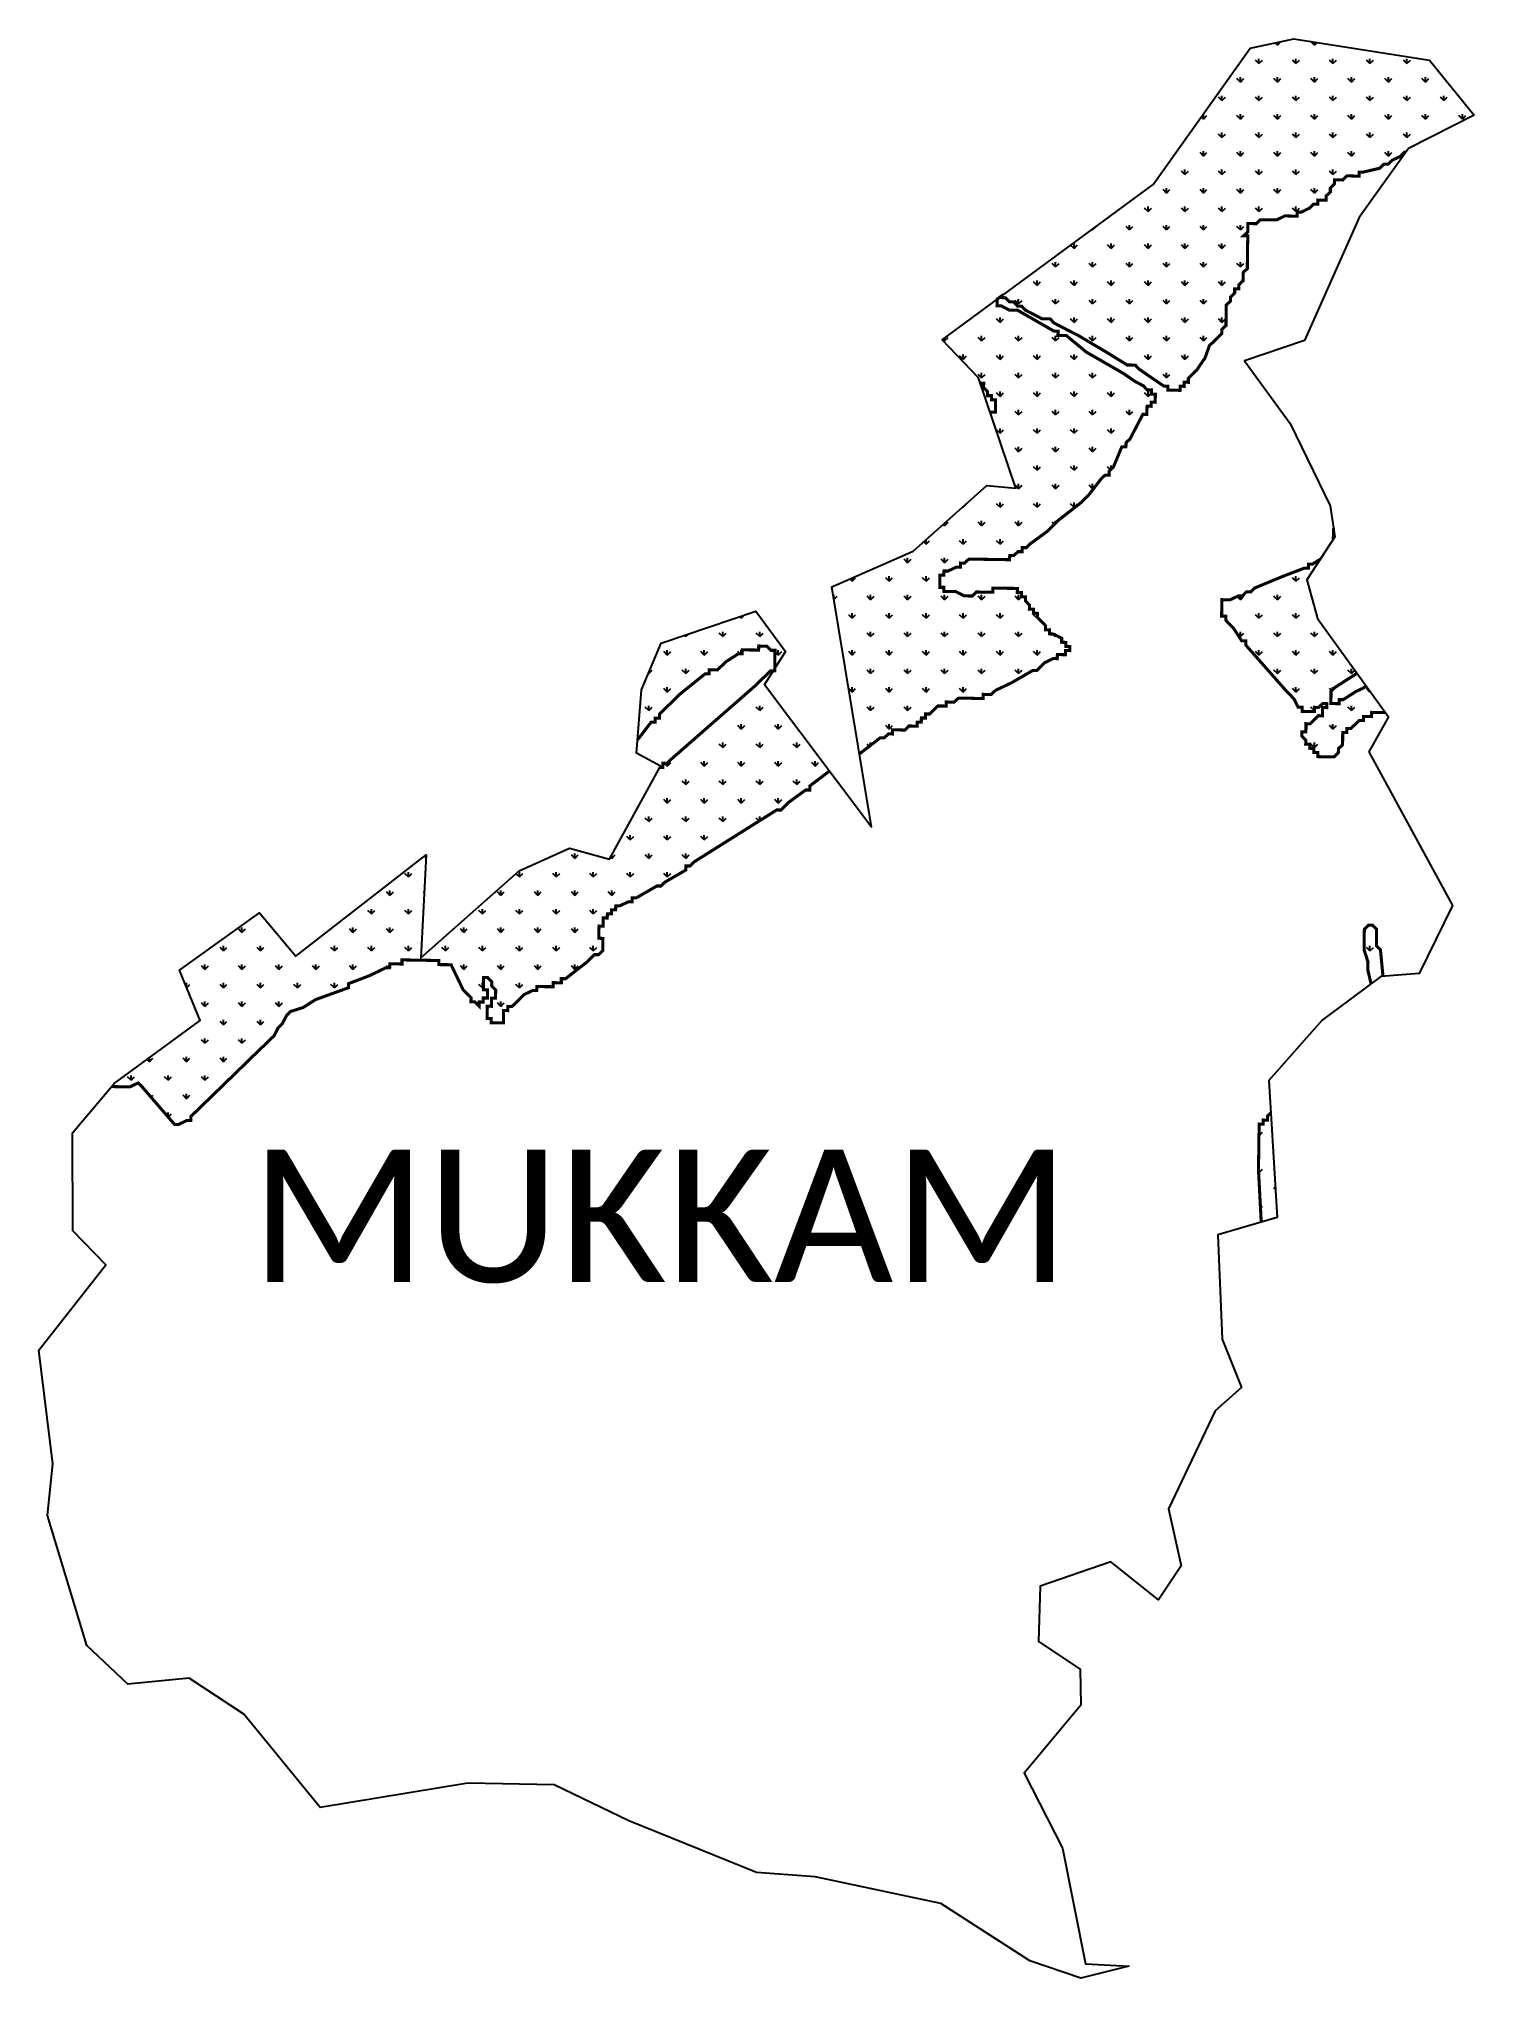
# Model space of a CAD drawing. Header units: metres. Extents: x 263948 to 265342, y 2153186 to 2155070.
import ezdxf

# ---------------------------------------------------------------- set-up
doc = ezdxf.new("R2010")
doc.units = ezdxf.units.M
for name, color, linetype in [('MANGROOVES', 112, 'Continuous'), ('village', 3, 'Continuous'), ('VILLAGE NAME', 250, 'Continuous')]:
    doc.layers.add(name, color=color, linetype=linetype)
doc.styles.get("Standard").update_dxf_attribs({"font": 'simplex.shx'})

msp = doc.modelspace()

# ---------------------------------------------------------------- hatches: boundary and pattern name
at = {"layer": 'MANGROOVES'}
h = msp.add_hatch(dxfattribs=at)
h.set_pattern_fill('GRASS', color=256)
h.paths.add_polyline_path([(264965.5, 2154765.6), (264945.9, 2154781.8), (264941.9, 2154781.9), (264937.9, 2154781.9), (264938, 2154785.9), (264934, 2154786), (264898.5, 2154806.4), (264890.6, 2154806.5), (264882.7, 2154810.6), (264878.7, 2154810.7), (264878.8, 2154814.6), (264878.8, 2154817), (264825.5, 2154777.7), (264860.7, 2154740.7), (264862.5, 2154735.3), (264865.7, 2154735.3), (264865.6, 2154731.3), (264869.5, 2154727.3), (264869.5, 2154723.3), (264873.4, 2154723.3), (264873.4, 2154719.3), (264877.3, 2154719.2), (264877.3, 2154715.2), (264877.2, 2154711.3), (264877.2, 2154707.3), (264873.2, 2154707.4), (264872, 2154707.4), (264897, 2154633.3), (264868.7, 2154635.9), (264797.3, 2154572.2), (264718.1, 2154537.5), (264745.1, 2154375.3), (264765.1, 2154390.8), (264769.1, 2154390.8), (264773.1, 2154394.7), (264777.1, 2154394.6), (264777.2, 2154398.6), (264781.1, 2154398.6), (264785.1, 2154398.5), (264789.1, 2154398.4), (264793.1, 2154402.4), (264797.1, 2154402.3), (264801.1, 2154402.2), (264801.1, 2154406.2), (264805.1, 2154406.2), (264805.2, 2154410.1), (264809.1, 2154410.1), (264809.2, 2154414), (264813.2, 2154414), (264817.2, 2154417.9), (264821.2, 2154421.8), (264825.2, 2154421.8), (264829.2, 2154421.7), (264829.3, 2154425.7), (264833.2, 2154425.6), (264837.2, 2154425.6), (264841.2, 2154429.5), (264845.2, 2154429.4), (264849.2, 2154429.4), (264853.2, 2154429.3), (264857.1, 2154429.2), (264861.1, 2154429.2), (264865.1, 2154429.1), (264865.2, 2154433.1), (264869.1, 2154433), (264873.1, 2154433), (264877.1, 2154436.9), (264893.2, 2154444.6), (264913.2, 2154456.2), (264917.2, 2154456.2), (264921.2, 2154460.1), (264925.2, 2154464), (264933.3, 2154467.9), (264937.2, 2154467.8), (264937.3, 2154471.8), (264941.3, 2154471.7), (264945.2, 2154471.7), (264945.3, 2154475.7), (264949.3, 2154475.6), (264949.3, 2154479.6), (264945.4, 2154479.6), (264945.4, 2154483.6), (264941.4, 2154483.7), (264941.5, 2154487.6), (264933.6, 2154491.7), (264929.6, 2154491.8), (264929.7, 2154495.8), (264925.7, 2154495.8), (264925.8, 2154499.8), (264921.9, 2154503.8), (264917.9, 2154507.9), (264918, 2154511.8), (264914, 2154511.9), (264914.1, 2154515.9), (264910.1, 2154515.9), (264910.2, 2154519.9), (264906.3, 2154523.9), (264906.3, 2154527.9), (264902.3, 2154528), (264902.4, 2154532), (264898.4, 2154532), (264898.5, 2154536), (264894.5, 2154536.1), (264890.5, 2154536.1), (264886.6, 2154536.2), (264882.6, 2154536.2), (264878.6, 2154536.3), (264874.6, 2154536.3), (264874.6, 2154532.4), (264870.6, 2154532.4), (264866.6, 2154532.5), (264862.7, 2154532.5), (264858.7, 2154532.6), (264854.6, 2154528.7), (264850.7, 2154528.7), (264846.7, 2154528.8), (264838.8, 2154532.9), (264834.8, 2154533), (264830.9, 2154533), (264826.9, 2154533.1), (264826.9, 2154537.1), (264823, 2154537.1), (264823, 2154541.1), (264823.1, 2154545.1), (264823.1, 2154549), (264827.1, 2154549), (264827.2, 2154553), (264831.1, 2154552.9), (264839.2, 2154556.8), (264843.1, 2154556.7), (264843.2, 2154560.7), (264847.2, 2154560.6), (264851.2, 2154564.5), (264855.2, 2154564.5), (264859.1, 2154564.4), (264863.1, 2154564.4), (264867.1, 2154564.3), (264875, 2154564.2), (264879, 2154564.1), (264883, 2154564.1), (264887, 2154564), (264890.9, 2154563.9), (264891, 2154567.9), (264895, 2154567.9), (264899, 2154571.8), (264903, 2154571.7), (264903, 2154575.7), (264907, 2154575.6), (264911.1, 2154579.5), (264927.1, 2154591.2), (264931.2, 2154595.2), (264935.2, 2154599.1), (264939.2, 2154603), (264959.3, 2154618.6), (264963.4, 2154622.5), (264967.4, 2154626.4), (264979.6, 2154642.2), (264983.6, 2154646.1), (264987.6, 2154646), (264987.6, 2154650), (264991.7, 2154653.9), (264999.9, 2154673.7), (265003.9, 2154673.6), (265004, 2154677.6), (265008, 2154681.5), (265016.2, 2154697.3), (265020.3, 2154705.2), (265024.2, 2154705.1), (265024.3, 2154709.1), (265024.4, 2154713.1), (265028.3, 2154713), (265028.4, 2154717), (265032.4, 2154716.9), (265032.4, 2154720.9), (265032.5, 2154724.9), (265028.5, 2154724.9), (265028.6, 2154728.9), (265024.6, 2154729), (265020.7, 2154733), (265012.8, 2154737.1), (265001, 2154745.2)])
h.paths.add_polyline_path([(264882.8, 2154820), (264882.8, 2154818.6), (264886.8, 2154818.5), (264890.7, 2154814.5), (264894.7, 2154814.4), (264898.6, 2154810.4), (264902.6, 2154810.3), (264906.5, 2154806.3), (264922.3, 2154798.1), (264926.2, 2154798), (264930.2, 2154798), (264934.1, 2154793.9), (264949.9, 2154785.7), (264957.8, 2154781.7), (264985.4, 2154765.3), (265005.1, 2154753.1), (265009.1, 2154753.1), (265013, 2154753), (265016.9, 2154749), (265028.7, 2154740.8), (265040.6, 2154732.7), (265044.5, 2154732.6), (265044.5, 2154728.7), (265048.4, 2154728.6), (265052.4, 2154728.6), (265056.4, 2154728.5), (265056.5, 2154732.5), (265060.4, 2154732.4), (265060.5, 2154736.4), (265064.5, 2154736.3), (265064.5, 2154740.3), (265068.6, 2154744.2), (265072.6, 2154748.1), (265080.7, 2154759.9), (265084.9, 2154771.8), (265092.9, 2154779.6), (265097, 2154783.6), (265097, 2154787.5), (265101.1, 2154791.5), (265101.1, 2154795.4), (265101.2, 2154799.4), (265101.2, 2154803.4), (265101.3, 2154807.4), (265101.4, 2154811.3), (265105.4, 2154815.2), (265105.5, 2154819.2), (265109.5, 2154823.1), (265109.5, 2154827.1), (265113.5, 2154827.1), (265113.6, 2154831), (265117.6, 2154834.9), (265117.7, 2154838.9), (265117.7, 2154842.9), (265121.8, 2154846.8), (265121.8, 2154850.8), (265121.9, 2154854.8), (265121.9, 2154858.7), (265122, 2154862.7), (265122.1, 2154866.7), (265122.1, 2154870.7), (265122.2, 2154874.6), (265122.2, 2154878.6), (265118.3, 2154878.7), (265122.3, 2154882.6), (265122.4, 2154886.6), (265122.4, 2154890.5), (265126.4, 2154890.5), (265130.4, 2154890.4), (265134.4, 2154894.3), (265138.4, 2154894.3), (265142.3, 2154894.2), (265146.3, 2154894.2), (265150.3, 2154894.1), (265158.3, 2154898), (265162.3, 2154897.9), (265166.3, 2154897.8), (265170.2, 2154897.8), (265170.3, 2154901.8), (265174.3, 2154901.7), (265182.3, 2154905.6), (265186.3, 2154909.5), (265190.3, 2154909.4), (265190.3, 2154913.4), (265194.3, 2154913.3), (265198.3, 2154913.3), (265198.3, 2154917.3), (265202.4, 2154921.2), (265202.4, 2154925.1), (265206.5, 2154929.1), (265206.5, 2154933), (265210.5, 2154933), (265214.5, 2154932.9), (265218.5, 2154936.8), (265222.5, 2154936.8), (265226.5, 2154936.7), (265230.4, 2154936.7), (265230.5, 2154940.6), (265234.5, 2154940.6), (265250.4, 2154944.3), (265254.5, 2154948.2), (265258.4, 2154948.2), (265262.5, 2154952.1), (265270.5, 2154955.9), (265274.5, 2154959.9), (265275.8, 2154959.8), (265278.4, 2154963.4), (265342.2, 2154995.8), (265298.8, 2155049.3), (265167, 2155070.1), (265124.5, 2155060.9), (265030.2, 2154928.6)])
h = msp.add_hatch(dxfattribs=at)
h.set_pattern_fill('GRASS', color=256)
h.paths.add_polyline_path([(265190, 2154506.7), (265179.5, 2154544.5), (265192.6, 2154564.4), (265185.1, 2154559.6), (265181.1, 2154559.6), (265181.1, 2154555.7), (265177.1, 2154555.7), (265157.1, 2154548.1), (265129.1, 2154536.5), (265125.1, 2154532.6), (265121.1, 2154532.7), (265117, 2154528.8), (265113.1, 2154528.8), (265105.1, 2154525), (265101.1, 2154525), (265097.1, 2154525.1), (265097.1, 2154521.1), (265097, 2154517.1), (265096.9, 2154513.2), (265096.9, 2154509.2), (265100.8, 2154509.1), (265100.8, 2154505.2), (265108.6, 2154497.1), (265116.4, 2154485), (265120.4, 2154485), (265120.3, 2154481), (265159.4, 2154436.7), (265167.2, 2154428.6), (265171.1, 2154420.6), (265175.1, 2154420.5), (265175, 2154416.6), (265179, 2154416.5), (265183, 2154416.5), (265186.9, 2154416.4), (265187, 2154420.4), (265191, 2154420.3), (265195, 2154424.2), (265199, 2154424.2), (265198.9, 2154420.2), (265194.9, 2154420.3), (265194.9, 2154416.3), (265194.8, 2154412.3), (265190.9, 2154412.4), (265186.8, 2154408.4), (265182.8, 2154404.5), (265178.8, 2154404.6), (265178.8, 2154400.6), (265178.7, 2154396.6), (265174.7, 2154396.7), (265174.7, 2154392.7), (265178.6, 2154388.7), (265178.5, 2154384.7), (265182.5, 2154384.7), (265182.4, 2154380.7), (265186.4, 2154380.6), (265186.4, 2154376.6), (265190.3, 2154376.6), (265190.3, 2154372.6), (265194.2, 2154372.5), (265198.2, 2154372.5), (265202.2, 2154372.4), (265206.2, 2154372.4), (265210.2, 2154376.3), (265210.3, 2154380.3), (265214.3, 2154384.2), (265214.4, 2154388.2), (265214.4, 2154392.1), (265214.5, 2154396.1), (265218.4, 2154396), (265218.5, 2154400), (265222.5, 2154400), (265226.5, 2154403.9), (265230.5, 2154407.8), (265234.5, 2154407.7), (265234.6, 2154411.7), (265238.6, 2154411.7), (265242.5, 2154411.6), (265242.6, 2154415.6), (265246.6, 2154415.5), (265250.5, 2154415.5), (265256, 2154415.4), (265237.1, 2154441.6), (265235, 2154439.5), (265227, 2154435.7), (265214.9, 2154427.9), (265211, 2154428), (265210.9, 2154424), (265206.9, 2154424.1), (265203, 2154424.1), (265203, 2154428.1), (265203.1, 2154432.1), (265203.1, 2154436), (265207.2, 2154440), (265219.2, 2154447.7), (265228.4, 2154453.6)])
h = msp.add_hatch(dxfattribs=at)
h.set_pattern_fill('GRASS', color=256)
h.paths.add_polyline_path([(264552.4, 2154482.8), (264533.3, 2154437.4), (264529.5, 2154389.1), (264530.6, 2154390.3), (264542.7, 2154406.1), (264546.7, 2154406), (264546.7, 2154410), (264550.7, 2154409.9), (264550.8, 2154413.9), (264570.9, 2154433.5), (264595.1, 2154453), (264599.1, 2154453), (264599.1, 2154456.9), (264603.1, 2154456.9), (264607.1, 2154456.8), (264615.1, 2154464.6), (264627.2, 2154472.4), (264631.2, 2154472.4), (264631.2, 2154476.3), (264635.2, 2154476.3), (264639.2, 2154476.2), (264643.1, 2154476.2), (264647.1, 2154476.1), (264647.2, 2154480.1), (264651.2, 2154480), (264655.1, 2154480), (264659, 2154475.9), (264663, 2154475.9), (264663, 2154471.9), (264662.9, 2154467.9), (264662.8, 2154463.9), (264662.8, 2154460), (264662.8, 2154458.5), (264673.2, 2154474.9), (264644.5, 2154513.9)])
h.paths.add_polyline_path([(264664.7, 2154320.8), (264668.7, 2154320.7), (264672.7, 2154324.6), (264676.7, 2154328.5), (264692.8, 2154340.2), (264696.8, 2154340.2), (264696.8, 2154344.1), (264716.1, 2154358.7), (264652.8, 2154442.8), (264661.2, 2154456), (264658.8, 2154456), (264654.7, 2154452.1), (264650.7, 2154448.2), (264642.6, 2154440.4), (264562.1, 2154370), (264558, 2154366.1), (264554, 2154366.1), (264554, 2154362.2), (264551.1, 2154362.2), (264502.4, 2154272.9), (264463.5, 2154283.7), (264414.5, 2154261.5), (264319.1, 2154177.2), (264324.1, 2154277.1), (264197.7, 2154178.8), (264162.4, 2154220.9), (264084.7, 2154165.2), (264104.5, 2154116.1), (264021.1, 2154054.9), (264018.6, 2154052), (264036.5, 2154051.7), (264044.5, 2154055.6), (264048.4, 2154051.6), (264079.7, 2154015.3), (264083.7, 2154015.2), (264091.7, 2154019.1), (264095.7, 2154019), (264095.7, 2154023), (264144.1, 2154070), (264148.2, 2154073.9), (264152.2, 2154077.8), (264156.2, 2154081.8), (264172.4, 2154097.4), (264176.4, 2154101.3), (264180.5, 2154109.2), (264184.5, 2154113.2), (264188.6, 2154121), (264192.6, 2154125), (264204.6, 2154128.8), (264216.7, 2154136.5), (264248.6, 2154148), (264248.7, 2154152), (264268.7, 2154159.6), (264284.7, 2154167.3), (264288.7, 2154167.3), (264288.8, 2154171.3), (264300.7, 2154171.1), (264300.7, 2154175.1), (264336.5, 2154174.5), (264336.5, 2154170.5), (264348.4, 2154170.4), (264352.2, 2154162.4), (264356.1, 2154154.4), (264359.9, 2154146.3), (264367.8, 2154138.3), (264367.7, 2154134.3), (264371.7, 2154134.2), (264375.6, 2154130.2), (264375.7, 2154134.2), (264379.6, 2154134.1), (264379.7, 2154138.1), (264383.7, 2154138), (264383.8, 2154146), (264379.8, 2154146), (264380, 2154158), (264384, 2154157.9), (264387.9, 2154153.9), (264387.8, 2154149.9), (264391.7, 2154145.9), (264391.6, 2154137.9), (264387.7, 2154138), (264387.5, 2154130), (264383.6, 2154130.1), (264383.4, 2154118.2), (264387.4, 2154118.1), (264387.3, 2154114.1), (264399.2, 2154113.9), (264399.4, 2154125.9), (264403.4, 2154125.8), (264403.4, 2154129.8), (264407.4, 2154129.7), (264411.4, 2154133.6), (264419.5, 2154141.5), (264427.5, 2154145.3), (264431.5, 2154145.3), (264431.6, 2154149.3), (264435.5, 2154149.2), (264439.5, 2154149.1), (264443.5, 2154149.1), (264447.5, 2154149), (264447.5, 2154153), (264451.5, 2154152.9), (264455.5, 2154152.9), (264455.5, 2154156.9), (264459.5, 2154156.8), (264479.6, 2154172.4), (264487.7, 2154180.2), (264491.6, 2154180.2), (264495.7, 2154184.1), (264495.7, 2154188.1), (264495.8, 2154192), (264495.9, 2154196), (264491.9, 2154196.1), (264491.9, 2154200.1), (264492, 2154204), (264492.1, 2154208), (264496, 2154207.9), (264496.1, 2154211.9), (264496.2, 2154215.9), (264500.1, 2154215.8), (264500.2, 2154219.8), (264504.2, 2154219.8), (264504.2, 2154223.7), (264508.2, 2154223.7), (264508.3, 2154227.6), (264512.2, 2154227.6), (264520.2, 2154231.4), (264524.2, 2154231.4), (264524.3, 2154235.4), (264528.2, 2154235.3), (264548.3, 2154246.9), (264552.3, 2154246.9), (264556.3, 2154250.8), (264576.4, 2154262.4), (264576.4, 2154266.4), (264580.4, 2154266.3), (264584.4, 2154270.3)])
h.paths.add_polyline_path([(264104.3, 2153775.6), (264973.1, 2153775.6), (264973.1, 2154087.3), (264104.3, 2154087.3)], flags=9)
h = msp.add_hatch(dxfattribs=at)
h.set_pattern_fill('GRASS', color=256)
h.paths.add_polyline_path([(265239, 2154173.1), (265238.9, 2154165.1), (265242, 2154151.9), (265251.5, 2154158.9), (265253.6, 2154159.1), (265251.1, 2154184.8), (265247.2, 2154188.8), (265247.3, 2154196.8), (265247.4, 2154200.8), (265247.4, 2154204.7), (265243.5, 2154208.8), (265239.5, 2154208.8), (265235.5, 2154204.9), (265235.4, 2154201), (265235.4, 2154197), (265235.3, 2154193), (265235.2, 2154185)])
h = msp.add_hatch(dxfattribs=at)
h.set_pattern_fill('GRASS', color=256)
h.paths.add_polyline_path([(265132.6, 2153971.8), (265135.3, 2153920.4), (265150.7, 2153924.9), (265144.6, 2154026.5), (265141.4, 2154023.4), (265141.3, 2154019.4), (265137.3, 2154019.5), (265137.3, 2154015.5), (265133.3, 2154015.6), (265133.2, 2154011.6), (265133.2, 2154007.6), (265133.1, 2154003.6), (265133, 2153999.7), (265133, 2153995.7), (265132.9, 2153991.7), (265132.9, 2153987.7)])

# ---------------------------------------------------------------- linework, layer by layer
at = {"layer": 'MANGROOVES', "const_width": 2.98}
for points in [[(264745, 2154375.2), (264765.1, 2154390.8), (264769.1, 2154390.8), (264773.1, 2154394.7), (264777.1, 2154394.6), (264777.2, 2154398.6), (264781.1, 2154398.6), (264785.1, 2154398.5), (264789.1, 2154398.4), (264793.1, 2154402.4), (264797.1, 2154402.3), (264801.1, 2154402.2), (264801.1, 2154406.2), (264805.1, 2154406.2), (264805.2, 2154410.1), (264809.1, 2154410.1), (264809.2, 2154414), (264813.2, 2154414), (264817.2, 2154417.9), (264821.2, 2154421.8), (264825.2, 2154421.8), (264829.2, 2154421.7), (264829.3, 2154425.7), (264833.2, 2154425.6), (264837.2, 2154425.6), (264841.2, 2154429.5), (264845.2, 2154429.4), (264849.2, 2154429.4), (264853.2, 2154429.3), (264857.1, 2154429.2), (264861.1, 2154429.2), (264865.1, 2154429.1), (264865.2, 2154433.1), (264869.1, 2154433), (264873.1, 2154433), (264877.1, 2154436.9), (264893.2, 2154444.6), (264913.2, 2154456.2), (264917.2, 2154456.2), (264921.2, 2154460.1), (264925.2, 2154464), (264933.3, 2154467.9), (264937.2, 2154467.8), (264937.3, 2154471.8), (264941.3, 2154471.7), (264945.2, 2154471.7), (264945.3, 2154475.7), (264949.3, 2154475.6), (264949.3, 2154479.6), (264945.4, 2154479.6), (264945.4, 2154483.6), (264941.4, 2154483.7), (264941.5, 2154487.6), (264933.6, 2154491.7), (264929.6, 2154491.8), (264929.7, 2154495.8), (264925.7, 2154495.8), (264925.8, 2154499.8), (264921.9, 2154503.8), (264917.9, 2154507.9), (264918, 2154511.8), (264914, 2154511.9), (264914.1, 2154515.9), (264910.1, 2154515.9), (264910.2, 2154519.9), (264906.3, 2154523.9), (264906.3, 2154527.9), (264902.3, 2154528), (264902.4, 2154532), (264898.4, 2154532), (264898.5, 2154536), (264894.5, 2154536.1), (264890.5, 2154536.1), (264886.6, 2154536.2), (264882.6, 2154536.2), (264878.6, 2154536.3), (264874.6, 2154536.3), (264874.6, 2154532.4), (264870.6, 2154532.4), (264866.6, 2154532.5), (264862.7, 2154532.5), (264858.7, 2154532.6), (264854.6, 2154528.7), (264850.7, 2154528.7), (264846.7, 2154528.8), (264838.8, 2154532.9), (264834.8, 2154533), (264830.9, 2154533), (264826.9, 2154533.1), (264826.9, 2154537.1), (264823, 2154537.1), (264823, 2154541.1), (264823.1, 2154545.1), (264823.1, 2154549), (264827.1, 2154549), (264827.2, 2154553), (264831.1, 2154552.9), (264839.2, 2154556.8), (264843.1, 2154556.7), (264843.2, 2154560.7), (264847.2, 2154560.6), (264851.2, 2154564.5), (264855.2, 2154564.5), (264859.1, 2154564.4), (264863.1, 2154564.4), (264867.1, 2154564.3), (264875, 2154564.2), (264879, 2154564.1), (264883, 2154564.1), (264887, 2154564), (264890.9, 2154563.9), (264891, 2154567.9), (264895, 2154567.9), (264899, 2154571.8), (264903, 2154571.7), (264903, 2154575.7), (264907, 2154575.6), (264911.1, 2154579.5), (264927.1, 2154591.2), (264931.2, 2154595.2), (264935.2, 2154599.1), (264939.2, 2154603), (264959.3, 2154618.6), (264963.4, 2154622.5), (264967.4, 2154626.4), (264979.6, 2154642.2), (264983.6, 2154646.1), (264987.6, 2154646), (264987.6, 2154650), (264991.7, 2154653.9), (264999.9, 2154673.7), (265003.9, 2154673.6), (265004, 2154677.6), (265008, 2154681.5), (265016.2, 2154697.3), (265020.3, 2154705.2), (265024.2, 2154705.1), (265024.3, 2154709.1), (265024.4, 2154713.1), (265028.3, 2154713), (265028.4, 2154717), (265032.4, 2154716.9), (265032.4, 2154720.9), (265032.5, 2154724.9), (265028.5, 2154724.9), (265028.6, 2154728.9), (265024.6, 2154729), (265020.7, 2154733), (265012.8, 2154737.1), (265001, 2154745.2), (264965.5, 2154765.6), (264945.9, 2154781.8), (264941.9, 2154781.9), (264937.9, 2154781.9), (264938, 2154785.9), (264934, 2154786), (264898.5, 2154806.4), (264890.6, 2154806.5), (264882.7, 2154810.6), (264878.7, 2154810.7), (264878.8, 2154814.6), (264878.8, 2154817), (264882.8, 2154820), (264882.8, 2154818.6), (264886.8, 2154818.5), (264890.7, 2154814.5), (264894.7, 2154814.4), (264898.6, 2154810.4), (264902.6, 2154810.3), (264906.5, 2154806.3), (264922.3, 2154798.1), (264926.2, 2154798), (264930.2, 2154798), (264934.1, 2154793.9), (264949.9, 2154785.7), (264957.8, 2154781.7), (264985.4, 2154765.3), (265005.1, 2154753.1), (265009.1, 2154753.1), (265013, 2154753), (265016.9, 2154749), (265028.7, 2154740.8), (265040.6, 2154732.7), (265044.5, 2154732.6), (265044.5, 2154728.7), (265048.4, 2154728.6), (265052.4, 2154728.6), (265056.4, 2154728.5), (265056.5, 2154732.5), (265060.4, 2154732.4), (265060.5, 2154736.4), (265064.5, 2154736.3), (265064.5, 2154740.3), (265068.6, 2154744.2), (265072.6, 2154748.1), (265080.7, 2154759.9), (265084.9, 2154771.8), (265092.9, 2154779.6), (265097, 2154783.6), (265097, 2154787.5), (265101.1, 2154791.5), (265101.1, 2154795.4), (265101.2, 2154799.4), (265101.2, 2154803.4), (265101.3, 2154807.4), (265101.4, 2154811.3), (265105.4, 2154815.2), (265105.5, 2154819.2), (265109.5, 2154823.1), (265109.5, 2154827.1), (265113.5, 2154827.1), (265113.6, 2154831), (265117.6, 2154834.9), (265117.7, 2154838.9), (265117.7, 2154842.9), (265121.8, 2154846.8), (265121.8, 2154850.8), (265121.9, 2154854.8), (265121.9, 2154858.7), (265122, 2154862.7), (265122.1, 2154866.7), (265122.1, 2154870.7), (265122.2, 2154874.6), (265122.2, 2154878.6), (265118.3, 2154878.7), (265122.3, 2154882.6), (265122.4, 2154886.6), (265122.4, 2154890.5), (265126.4, 2154890.5), (265130.4, 2154890.4), (265134.4, 2154894.3), (265138.4, 2154894.3), (265142.3, 2154894.2), (265146.3, 2154894.2), (265150.3, 2154894.1), (265158.3, 2154898), (265162.3, 2154897.9), (265166.3, 2154897.8), (265170.2, 2154897.8), (265170.3, 2154901.8), (265174.3, 2154901.7), (265182.3, 2154905.6), (265186.3, 2154909.5), (265190.3, 2154909.4), (265190.3, 2154913.4), (265194.3, 2154913.3), (265198.3, 2154913.3), (265198.3, 2154917.3), (265202.4, 2154921.2), (265202.4, 2154925.1), (265206.5, 2154929.1), (265206.5, 2154933), (265210.5, 2154933), (265214.5, 2154932.9), (265218.5, 2154936.8), (265222.5, 2154936.8), (265226.5, 2154936.7), (265230.4, 2154936.7), (265230.5, 2154940.6), (265234.5, 2154940.6), (265250.4, 2154944.3), (265254.5, 2154948.2), (265258.4, 2154948.2), (265262.5, 2154952.1), (265270.5, 2154955.9), (265274.5, 2154959.9), (265275.8, 2154959.8)], [(264862.5, 2154735.3), (264865.7, 2154735.3), (264865.6, 2154731.3), (264869.5, 2154727.3), (264869.5, 2154723.3), (264873.4, 2154723.3), (264873.4, 2154719.3), (264877.3, 2154719.2), (264877.3, 2154715.2), (264877.2, 2154711.3), (264877.2, 2154707.3), (264873.2, 2154707.4), (264872, 2154707.4)], [(265205.5, 2154594.5), (265205.4, 2154591.1), (265205.4, 2154587.1), (265205.3, 2154583.8)], [(265192.6, 2154564.4), (265185.1, 2154559.6), (265181.1, 2154559.6), (265181.1, 2154555.7), (265177.1, 2154555.7), (265157.1, 2154548.1), (265129.1, 2154536.5), (265125.1, 2154532.6), (265121.1, 2154532.7), (265117, 2154528.8), (265113.1, 2154528.8), (265105.1, 2154525), (265101.1, 2154525), (265097.1, 2154525.1), (265097.1, 2154521.1), (265097, 2154517.1), (265096.9, 2154513.2), (265096.9, 2154509.2), (265100.8, 2154509.1), (265100.8, 2154505.2), (265108.6, 2154497.1), (265116.4, 2154485), (265120.4, 2154485), (265120.3, 2154481), (265159.4, 2154436.7), (265167.2, 2154428.6), (265171.1, 2154420.6), (265175.1, 2154420.5), (265175, 2154416.6), (265179, 2154416.5), (265183, 2154416.5), (265186.9, 2154416.4), (265187, 2154420.4), (265191, 2154420.3), (265195, 2154424.2), (265199, 2154424.2), (265198.9, 2154420.2), (265194.9, 2154420.3), (265194.9, 2154416.3), (265194.8, 2154412.3), (265190.9, 2154412.4), (265186.8, 2154408.4), (265182.8, 2154404.5), (265178.8, 2154404.6), (265178.8, 2154400.6), (265178.7, 2154396.6), (265174.7, 2154396.7), (265174.7, 2154392.7), (265178.6, 2154388.7), (265178.5, 2154384.7), (265182.5, 2154384.7), (265182.4, 2154380.7), (265186.4, 2154380.6), (265186.4, 2154376.6), (265190.3, 2154376.6), (265190.3, 2154372.6), (265194.2, 2154372.5), (265198.2, 2154372.5), (265202.2, 2154372.4), (265206.2, 2154372.4), (265210.2, 2154376.3), (265210.3, 2154380.3), (265214.3, 2154384.2), (265214.4, 2154388.2), (265214.4, 2154392.1), (265214.5, 2154396.1), (265218.4, 2154396), (265218.5, 2154400), (265222.5, 2154400), (265226.5, 2154403.9), (265230.5, 2154407.8), (265234.5, 2154407.7), (265234.6, 2154411.7), (265238.6, 2154411.7), (265242.5, 2154411.6), (265242.6, 2154415.6), (265246.6, 2154415.5), (265250.5, 2154415.5), (265256, 2154415.4)], [(264529.5, 2154389.1), (264530.6, 2154390.3), (264542.7, 2154406.1), (264546.7, 2154406), (264546.7, 2154410), (264550.7, 2154409.9), (264550.8, 2154413.9), (264570.9, 2154433.5), (264595.1, 2154453), (264599.1, 2154453), (264599.1, 2154456.9), (264603.1, 2154456.9), (264607.1, 2154456.8), (264615.1, 2154464.6), (264627.2, 2154472.4), (264631.2, 2154472.4), (264631.2, 2154476.3), (264635.2, 2154476.3), (264639.2, 2154476.2), (264643.1, 2154476.2), (264647.1, 2154476.1), (264647.2, 2154480.1), (264651.2, 2154480), (264655.1, 2154480), (264659, 2154475.9), (264663, 2154475.9), (264663, 2154471.9), (264662.9, 2154467.9), (264662.8, 2154463.9), (264662.8, 2154460), (264662.7, 2154456), (264658.8, 2154456), (264654.7, 2154452.1), (264650.7, 2154448.2), (264642.6, 2154440.4), (264562.1, 2154370), (264558, 2154366.1), (264554, 2154366.1), (264554, 2154362.2), (264551.1, 2154362.2)], [(265237.1, 2154441.6), (265235, 2154439.5), (265227, 2154435.7), (265214.9, 2154427.9), (265211, 2154428), (265210.9, 2154424), (265206.9, 2154424.1), (265203, 2154424.1), (265203, 2154428.1), (265203.1, 2154432.1), (265203.1, 2154436), (265207.2, 2154440), (265219.2, 2154447.7), (265228.4, 2154453.6)], [(264018.6, 2154052), (264036.5, 2154051.7), (264044.5, 2154055.6), (264048.4, 2154051.6), (264079.7, 2154015.3), (264083.7, 2154015.2), (264091.7, 2154019.1), (264095.7, 2154019), (264095.7, 2154023), (264144.1, 2154070), (264148.2, 2154073.9), (264152.2, 2154077.8), (264156.2, 2154081.8), (264172.4, 2154097.4), (264176.4, 2154101.3), (264180.5, 2154109.2), (264184.5, 2154113.2), (264188.6, 2154121), (264192.6, 2154125), (264204.6, 2154128.8), (264216.7, 2154136.5), (264248.6, 2154148), (264248.7, 2154152), (264268.7, 2154159.6), (264284.7, 2154167.3), (264288.7, 2154167.3), (264288.8, 2154171.3), (264300.7, 2154171.1), (264300.7, 2154175.1), (264336.5, 2154174.5), (264336.5, 2154170.5), (264348.4, 2154170.4), (264352.2, 2154162.4), (264356.1, 2154154.4), (264359.9, 2154146.3), (264367.8, 2154138.3), (264367.7, 2154134.3), (264371.7, 2154134.2), (264375.6, 2154130.2), (264375.7, 2154134.2), (264379.6, 2154134.1), (264379.7, 2154138.1), (264383.7, 2154138), (264383.8, 2154146), (264379.8, 2154146), (264380, 2154158), (264384, 2154157.9), (264387.9, 2154153.9), (264387.8, 2154149.9), (264391.7, 2154145.9), (264391.6, 2154137.9), (264387.7, 2154138), (264387.5, 2154130), (264383.6, 2154130.1), (264383.4, 2154118.2), (264387.4, 2154118.1), (264387.3, 2154114.1), (264399.2, 2154113.9), (264399.4, 2154125.9), (264403.4, 2154125.8), (264403.4, 2154129.8), (264407.4, 2154129.7), (264411.4, 2154133.6), (264419.5, 2154141.5), (264427.5, 2154145.3), (264431.5, 2154145.3), (264431.6, 2154149.3), (264435.5, 2154149.2), (264439.5, 2154149.1), (264443.5, 2154149.1), (264447.5, 2154149), (264447.5, 2154153), (264451.5, 2154152.9), (264455.5, 2154152.9), (264455.5, 2154156.9), (264459.5, 2154156.8), (264479.6, 2154172.4), (264487.7, 2154180.2), (264491.6, 2154180.2), (264495.7, 2154184.1), (264495.7, 2154188.1), (264495.8, 2154192), (264495.9, 2154196), (264491.9, 2154196.1), (264491.9, 2154200.1), (264492, 2154204), (264492.1, 2154208), (264496, 2154207.9), (264496.1, 2154211.9), (264496.2, 2154215.9), (264500.1, 2154215.8), (264500.2, 2154219.8), (264504.2, 2154219.8), (264504.2, 2154223.7), (264508.2, 2154223.7), (264508.3, 2154227.6), (264512.2, 2154227.6), (264520.2, 2154231.4), (264524.2, 2154231.4), (264524.3, 2154235.4), (264528.2, 2154235.3), (264548.3, 2154246.9), (264552.3, 2154246.9), (264556.3, 2154250.8), (264576.4, 2154262.4), (264576.4, 2154266.4), (264580.4, 2154266.3), (264584.4, 2154270.3), (264664.7, 2154320.8), (264668.7, 2154320.7), (264672.7, 2154324.6), (264676.7, 2154328.5), (264692.8, 2154340.2), (264696.8, 2154340.2), (264696.8, 2154344.1), (264716.1, 2154358.7)], [(265253.6, 2154159.1), (265251.1, 2154184.8), (265247.2, 2154188.8), (265247.3, 2154196.8), (265247.4, 2154200.8), (265247.4, 2154204.7), (265243.5, 2154208.8), (265239.5, 2154208.8), (265235.5, 2154204.9), (265235.4, 2154201), (265235.4, 2154197), (265235.3, 2154193), (265235.2, 2154185), (265239, 2154173.1), (265238.9, 2154165.1), (265242, 2154151.9)], [(265144.6, 2154026.5), (265141.4, 2154023.4), (265141.3, 2154019.4), (265137.3, 2154019.5), (265137.3, 2154015.5), (265133.3, 2154015.6), (265133.2, 2154011.6), (265133.2, 2154007.6), (265133.1, 2154003.6), (265133, 2153999.7), (265133, 2153995.7), (265132.9, 2153991.7), (265132.9, 2153987.7), (265132.6, 2153971.8), (265135.3, 2153920.4)]]:
    msp.add_lwpolyline(points, dxfattribs=at)
at = {"layer": 'village', "flags": 128}
msp.add_lwpolyline([(265167, 2155070.1), (265298.8, 2155049.3)], dxfattribs=at)
at = {"layer": 'village'}
for points in [[(265342.2, 2154995.8, 0), (265278.4, 2154963.4, 0), (265230.3, 2154896.4, 0), (265177.5, 2154776.9, 0), (265119, 2154757.2, 0), (265163.3, 2154696.2, 0), (265202.3, 2154616.2, 0), (265206.7, 2154586, 0), (265179.5, 2154544.5, 0), (265190, 2154506.7, 0), (265259, 2154411.3, 0), (265239.7, 2154377.2, 0), (265321.1, 2154227.8, 0), (265288.7, 2154162, 0), (265251.5, 2154158.9, 0), (265194.4, 2154116.5, 0), (265142.7, 2154057.9, 0), (265150.7, 2153924.9, 0), (265093.2, 2153908, 0), (265097.3, 2153806.6, 0), (265116.2, 2153759.7, 0), (265090.6, 2153736.8, 0), (265045.3, 2153641.8, 0), (265057.5, 2153586.5, 0), (265035.4, 2153553.4, 0), (264989.1, 2153590.1, 0), (264920.7, 2153566.7, 0), (264918.9, 2153512.7, 0), (264959.3, 2153486, 0), (264960, 2153451.1, 0), (264905.2, 2153385, 0), (264942.2, 2153312, 0), (264964.5, 2153199.7, 0), (265006.8, 2153197.2, 0), (264960, 2153185.7, 0), (264910.7, 2153202.7, 0), (264824, 2153258.3, 0), (264702.1, 2153284.3, 0), (264645, 2153288.3, 0), (264521.2, 2153338.7, 0), (264448.4, 2153373.7, 0), (264364.5, 2153375.3, 0), (264221.3, 2153351.6, 0), (264147.2, 2153442.2, 0), (264094, 2153477.1, 0), (264034.5, 2153471.3, 0), (263994.6, 2153509, 0), (263956.3, 2153635.3, 0), (263961.5, 2153685.3, 0), (263947.9, 2153795.9, 0), (264013.1, 2153878.8, 0), (263981, 2153911.9, 0), (263980.5, 2154007.2, 0), (264021.1, 2154054.9, 0), (264104.5, 2154116.1, 0), (264084.7, 2154165.2, 0), (264162.4, 2154220.9, 0), (264197.7, 2154178.8, 0), (264324.1, 2154277.1, 0), (264319.1, 2154177.2, 0), (264414.5, 2154261.5, 0), (264463.5, 2154283.7, 0), (264502.4, 2154272.9, 0), (264551.7, 2154363.3, 0), (264528.5, 2154375.9, 0), (264533.3, 2154437.4, 0), (264552.4, 2154482.8, 0), (264644.5, 2154513.9, 0), (264673.2, 2154474.9, 0), (264652.8, 2154442.8, 0), (264756.9, 2154304.5, 0), (264718.1, 2154537.5, 0), (264797.3, 2154572.2, 0), (264868.7, 2154635.9, 0), (264897, 2154633.3, 0), (264860.7, 2154740.7, 0), (264825.5, 2154777.7, 0), (265030.2, 2154928.6, 0), (265124.5, 2155060.9, 0), (265167, 2155070.1, 0)], [(265298.8, 2155049.3, 0), (265342.2, 2154995.8, 0)]]:
    msp.add_polyline3d(points, dxfattribs=at)

# ---------------------------------------------------------------- texts
at = {"layer": 'VILLAGE NAME', "insert": (264153.5, 2153990.8), "char_height": 128.647, "attachment_point": 1}
msp.add_mtext_dynamic_manual_height_columns('{\\fCalibri|b0|i0|c0|p34;MUKKAM}', width=1041.197, gutter_width=643.2, heights=[0], dxfattribs=at)

doc.saveas('drawing.dxf')
